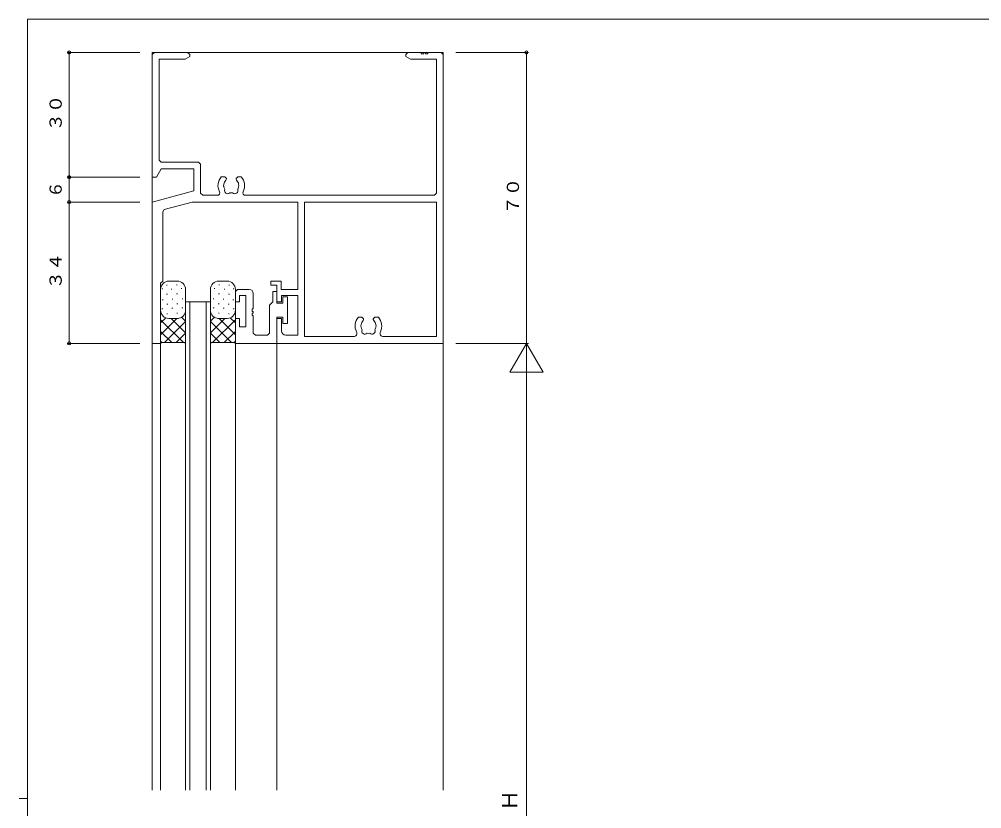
# Model space of a CAD drawing. Units: millimetres on the paper. Extents: x -297 to 270, y -210 to 193.
# Drawn here: x -297 to -65.5, y 1 to 191 of the extents above; entities that cross this region are included whole.
import ezdxf
from ezdxf.enums import TextEntityAlignment as Align

# ---------------------------------------------------------------- set-up
doc = ezdxf.new("R2010")
doc.units = ezdxf.units.MM
for name, color, linetype, lineweight in [('0-1_YKK_ZWAK', 7, 'Continuous', 9), ('0-3_YKK_11', 7, 'Continuous', 9), ('0-4_YKK_12', 2, 'Continuous', 9), ('0-6_YKK_13', 4, 'Continuous', 9), ('0-7_YKK_D', 6, 'Continuous', 9)]:
    doc.layers.add(name, color=color, linetype=linetype, lineweight=lineweight)
doc.styles.add('ＭＳ ゴシック', font='')
doc.styles.get('ＭＳ ゴシック').set_extended_font_data('MS Gothic')

msp = doc.modelspace()

# ---------------------------------------------------------------- linework, layer by layer
at = {"layer": '0-1_YKK_ZWAK'}
for p, q in [((-295, -184), (-295, 191)), ((255, 191), (-295, 191)), ((-297, 3.5), (-295, 3.5))]:
    msp.add_line(p, q, dxfattribs=at)
at = {"layer": '0-3_YKK_11'}
for p, q in [((-264.5, 183), (-265, 182.5)), ((-256.5, 183), (-264.5, 183)), ((-200.3, 183), (-203.5, 183)), ((-195.5, 183), (-198.7, 183)), ((-195, 182.5), (-195.5, 183)), ((-265, 182.5), (-265, 153)), ((-263.37, 181.37), (-257.091, 181.37)), ((-263.37, 157.13), (-263.37, 181.37)), ((-202.909, 181.37), (-196.63, 181.37)), ((-196.63, 181.37), (-196.63, 149.13)), ((-195, 113), (-195, 182.5)), ((-262.87, 156.63), (-263.37, 157.13)), ((-253.87, 156.63), (-262.87, 156.63)), ((-262.845, 155), (-255, 155)), ((-255, 155), (-255, 149.68)), ((-255, 149.68), (-265, 147)), ((-252.87, 148.63), (-253.37, 149.13)), ((-249.363, 148.63), (-252.87, 148.63)), ((-197.13, 148.63), (-242.637, 148.63)), ((-196.63, 149.13), (-197.13, 148.63)), ((-265, 147), (-265, 113)), ((-262.129, 145.181), (-255.404, 146.983)), ((-255.404, 146.983), (-255.275, 147)), ((-255.275, 147), (-230, 147)), ((-230, 147), (-230, 126)), ((-196.63, 147), (-228.37, 147)), ((-228.37, 147), (-228.37, 114.63)), ((-196.63, 114.63), (-196.63, 147)), ((-262.5, 144.698), (-262.129, 145.181)), ((-262.5, 128), (-262.5, 144.698)), ((-263, 127.5), (-262.5, 128)), ((-263, 113), (-263, 127.5)), ((-236.5, 128), (-236.5, 127)), ((-234, 128), (-236.5, 128)), ((-245, 123), (-245, 125.5)), ((-236.5, 127), (-235, 127)), ((-236, 123), (-236, 125.5)), ((-236, 125.5), (-235, 125.5)), ((-235, 127), (-235, 123)), ((-235, 125.5), (-235, 122.7)), ((-242.5, 117), (-242.5, 124.5)), ((-236.8, 122.2), (-236, 123)), ((-230, 124.5), (-230, 115)), ((-236.8, 115.5), (-236.8, 122.2)), ((-245, 119), (-244, 119)), ((-245, 113), (-245, 119)), ((-244, 119), (-244, 117)), ((-240.7, 119.7), (-240.7, 115.5)), ((-235, 119.3), (-235, 113)), ((-233.9, 119), (-235, 119)), ((-235, 119), (-235, 113)), ((-233.9, 116), (-233.9, 119)), ((-244, 117), (-242.5, 117)), ((-211.158, 117.119), (-211.227, 117.513)), ((-211.211, 117.004), (-211.158, 117.119)), ((-240.7, 115.5), (-240.2, 115)), ((-230, 115), (-232.9, 115)), ((-228.37, 114.63), (-216.587, 114.63)), ((-209.413, 114.63), (-196.63, 114.63)), ((-265, 113), (-263, 113)), ((-235, 113), (-245, 113)), ((-235, 113), (-195, 113))]:
    msp.add_line(p, q, dxfattribs=at)
for points in [[(-257.091, 181.37), (-256, 182), (-256, 182.5), (-256.5, 183)], [(-203.5, 183), (-204, 182.5), (-204, 182), (-202.909, 181.37)], [(-198.7, 183), (-198.7, 182.7), (-199.3, 182.7), (-199.3, 183), (-199.7, 183), (-199.7, 182.7), (-200.3, 182.7), (-200.3, 183)], [(-253.37, 149.13), (-253.37, 156.13), (-253.87, 156.63)], [(-265, 153), (-264, 153), (-262.845, 155)], [(-247.268, 152.277), (-247.15, 152.561), (-247.15, 152.7), (-247.55, 153.1), (-248.415, 153.1)], [(-243.585, 153.1), (-244.45, 153.1), (-244.85, 152.7), (-244.85, 152.561), (-244.732, 152.277)], [(-247.789, 150.804), (-247.842, 150.919), (-247.773, 151.313)], [(-244.386, 151.796), (-244.297, 151.706), (-244.227, 151.313)], [(-230, 126), (-234, 126), (-234, 128)], [(-245, 125.5), (-244.5, 126), (-241.7, 126)], [(-242.5, 124.5), (-244, 124.5), (-244, 123), (-245, 123)], [(-240.7, 125), (-240.7, 121.3), (-241, 121.3), (-241, 120.7), (-240.7, 120.7), (-240.7, 120.3), (-241, 120.3), (-241, 119.7), (-240.7, 119.7)], [(-235, 123), (-233.9, 123), (-233.9, 124.5), (-230, 124.5)], [(-235, 122.7), (-233.6, 122.7), (-233.6, 124.2), (-232.5, 124.2), (-232.5, 117.8), (-233.6, 117.8), (-233.6, 119.3), (-235, 119.3)], [(-215.415, 119.3), (-214.55, 119.3), (-214.15, 118.9), (-214.15, 118.761), (-214.268, 118.477)], [(-211.732, 118.477), (-211.85, 118.761), (-211.85, 118.9), (-211.45, 119.3), (-210.585, 119.3)], [(-214.614, 117.996), (-214.703, 117.907), (-214.773, 117.513)], [(-240.2, 115), (-237.3, 115), (-236.8, 115.5)]]:
    msp.add_lwpolyline(points, dxfattribs=at)
for centre, radius, start, end in [((-246, 151), 3.2, 138.98549, 207.76132), ((-246, 151), 3.2, 332.23866, 41.0145), ((-246, 151), 1.8, 186.26019, 210.85315), ((-246, 151), 1.8, 134.79283, 169.99976), ((-246, 151), 1.8, 26.26019, 45.20715), ((-246, 151), 1.8, 329.14684, 9.99957), ((-249.363, 149.23), 0.6, 270, 27.76132), ((-246.86, 149.771), 0.75, 155.95277, 314.04721), ((-246, 151), 1.8, 259.14684, 280.85315), ((-245.14, 149.771), 0.75, 225.95277, 24.04721), ((-242.637, 149.23), 0.6, 152.23866, 270), ((-241.7, 125), 1, 0.00006, 90), ((-213, 117.2), 3.2, 138.98549, 206.26349), ((-213, 117.2), 1.8, 134.79283, 153.73979), ((-213, 117.2), 1.8, 10.00034, 45.20715), ((-213, 117.2), 3.2, 333.7365, 41.0145), ((-232.9, 116), 1, 180, 270), ((-216.587, 115.43), 0.8, 270, 26.26349), ((-213, 117.2), 1.8, 170.00034, 210.85315), ((-213.86, 115.971), 0.75, 155.95277, 314.04721), ((-212.14, 115.971), 0.75, 225.95277, 24.04721), ((-213, 117.2), 1.8, 329.14684, 353.73979), ((-209.413, 115.43), 0.8, 153.7365, 270), ((-213, 117.2), 1.8, 259.14684, 280.85315)]:
    msp.add_arc(centre, radius, start, end, dxfattribs=at)
at = {"layer": '0-4_YKK_12'}
for p, q in [((-195, 183), (-265, 183)), ((-265, 183), (-265, 5.5)), ((-195, 183), (-195, 5.5)), ((-265, 146.77), (-265, 153.3)), ((-257, 123), (-251, 123)), ((-257, 5.5), (-257, 123)), ((-256, 5.5), (-256, 123)), ((-252, 5.5), (-252, 123)), ((-251, 5.5), (-251, 123)), ((-263, 5.5), (-263, 113.3)), ((-245, 113.3), (-245, 5.5)), ((-235, 113.3), (-235, 5.5))]:
    msp.add_line(p, q, dxfattribs=at)
at = {"layer": '0-6_YKK_13'}
for p, q in [((-258.8, 128), (-261, 128)), ((-249.2, 128), (-247, 128)), ((-263, 126), (-263, 113)), ((-262.442, 126.156), (-262.642, 126.156)), ((-261.4, 126.977), (-261.6, 126.977)), ((-260.276, 126.083), (-260.476, 126.083)), ((-258.994, 127.073), (-259.194, 127.073)), ((-257.87, 126.18), (-258.07, 126.18)), ((-257, 113), (-257, 126)), ((-251, 113), (-251, 126)), ((-250.13, 126.18), (-249.93, 126.18)), ((-249.006, 127.073), (-248.806, 127.073)), ((-247.724, 126.083), (-247.524, 126.083)), ((-246.6, 126.977), (-246.4, 126.977)), ((-245.558, 126.156), (-245.358, 126.156)), ((-245, 126), (-245, 113)), ((-262.394, 123.46), (-262.594, 123.46)), ((-261.359, 124.856), (-261.559, 124.856)), ((-260.036, 123.629), (-260.236, 123.629)), ((-258.953, 124.952), (-259.153, 124.952)), ((-257.629, 123.725), (-257.829, 123.725)), ((-250.371, 123.725), (-250.171, 123.725)), ((-249.047, 124.952), (-248.847, 124.952)), ((-247.964, 123.629), (-247.764, 123.629)), ((-246.641, 124.856), (-246.441, 124.856)), ((-245.606, 123.46), (-245.406, 123.46)), ((-262.49, 121.343), (-262.69, 121.343)), ((-261.287, 122.426), (-261.487, 122.426)), ((-260.084, 121.439), (-260.284, 121.439)), ((-258.881, 122.522), (-259.081, 122.522)), ((-257.677, 121.535), (-257.877, 121.535)), ((-250.323, 121.535), (-250.123, 121.535)), ((-249.119, 122.522), (-248.919, 122.522)), ((-247.916, 121.439), (-247.716, 121.439)), ((-246.713, 122.426), (-246.513, 122.426)), ((-245.51, 121.343), (-245.31, 121.343)), ((-261.773, 119.155), (-263, 117.928)), ((-259.1, 119), (-263, 115.1)), ((-263, 118.7), (-257.5, 113.2)), ((-257, 118.272), (-262.072, 113.2)), ((-261.335, 120.14), (-261.535, 120.14)), ((-258.8, 119), (-261, 119)), ((-260.472, 119), (-257, 115.528)), ((-258.929, 120.236), (-259.129, 120.236)), ((-257.872, 119.229), (-257, 118.357)), ((-250.128, 119.229), (-251, 118.357)), ((-247.528, 119), (-251, 115.528)), ((-251, 118.272), (-245.928, 113.2)), ((-245, 118.7), (-250.5, 113.2)), ((-249.2, 119), (-247, 119)), ((-249.071, 120.236), (-248.871, 120.236)), ((-248.9, 119), (-245, 115.1)), ((-246.665, 120.14), (-246.465, 120.14)), ((-246.227, 119.155), (-245, 117.928)), ((-263, 115.872), (-260.328, 113.2)), ((-245, 115.872), (-247.672, 113.2)), ((-263, 113.543), (-262.657, 113.2)), ((-257, 115.443), (-259.243, 113.2)), ((-251, 115.443), (-248.757, 113.2)), ((-245, 113.543), (-245.343, 113.2)), ((-263, 113), (-262.8, 113.2)), ((-257, 113.2), (-262.8, 113.2)), ((-257, 113), (-257.2, 113.2)), ((-251, 113), (-250.8, 113.2)), ((-251, 113.2), (-245.2, 113.2)), ((-245, 113), (-245.2, 113.2))]:
    msp.add_line(p, q, dxfattribs=at)
for centre, start, end in [((-261, 126), 90, 180), ((-259, 126), 0, 90), ((-249, 126), 90, 180), ((-247, 126), 0, 90), ((-261, 121), 180, 270), ((-259, 121), 270, 0), ((-249, 121), 180, 270), ((-247, 121), 270, 0)]:
    msp.add_arc(centre, 2, start, end, dxfattribs=at)
at = {"layer": '0-7_YKK_D'}
for p, q in [((-268, 183), (-285.5, 183)), ((-285, 183), (-285, 153)), ((-192, 183), (-174.5, 183)), ((-175, 183), (-175, 113)), ((-268, 153), (-285.5, 153)), ((-268, 153), (-285.5, 153)), ((-285, 153), (-285, 147)), ((-268, 147), (-285.5, 147)), ((-268, 147), (-285.5, 147)), ((-285, 113), (-285, 147)), ((-268, 113), (-285.5, 113)), ((-192, 113), (-174.5, 113)), ((-175, 113), (-179, 106.072)), ((-175, 113), (-171, 106.072)), ((-175, 113), (-175, -107)), ((-171, 106.072), (-179, 106.072))]:
    msp.add_line(p, q, dxfattribs=at)
for centre, start, end in [((-285, 183), 0, 180), ((-285, 183), 180, 0), ((-175, 183), 0, 180), ((-175, 183), 180, 0), ((-285, 153), 0, 180), ((-285, 153), 0, 180), ((-285, 153), 180, 0), ((-285, 153), 180, 0), ((-285, 147), 0, 180), ((-285, 147), 0, 180), ((-285, 147), 180, 0), ((-285, 147), 180, 0), ((-285, 113), 0, 180), ((-285, 113), 180, 0)]:
    msp.add_arc(centre, 0.375, start, end, dxfattribs=at)

# ---------------------------------------------------------------- texts
at = {"layer": '0-7_YKK_D', "color": 7, "style": 'ＭＳ ゴシック', "width": 1.1}
for s, p in [('３０', (-285.9, 164.018)), ('７０', (-175.9, 144.018)), ('３４', (-285.9, 126.018))]:
    msp.add_text(s, height=2.933, rotation=90, dxfattribs=at).set_placement(p, align=Align.BOTTOM_LEFT)
at = {"layer": '0-7_YKK_D', "color": 7, "style": 'ＭＳ ゴシック'}
msp.add_text('６', height=2.933, rotation=90, dxfattribs=at).set_placement((-285.9, 148.018), align=Align.BOTTOM_LEFT)
at = {"layer": '0-7_YKK_D', "color": 3, "style": 'ＭＳ ゴシック'}
msp.add_text('Ｈ', height=3.666, rotation=90, dxfattribs=at).set_placement((-176.1, 0.537), align=Align.BOTTOM_LEFT)

doc.saveas('drawing.dxf')
